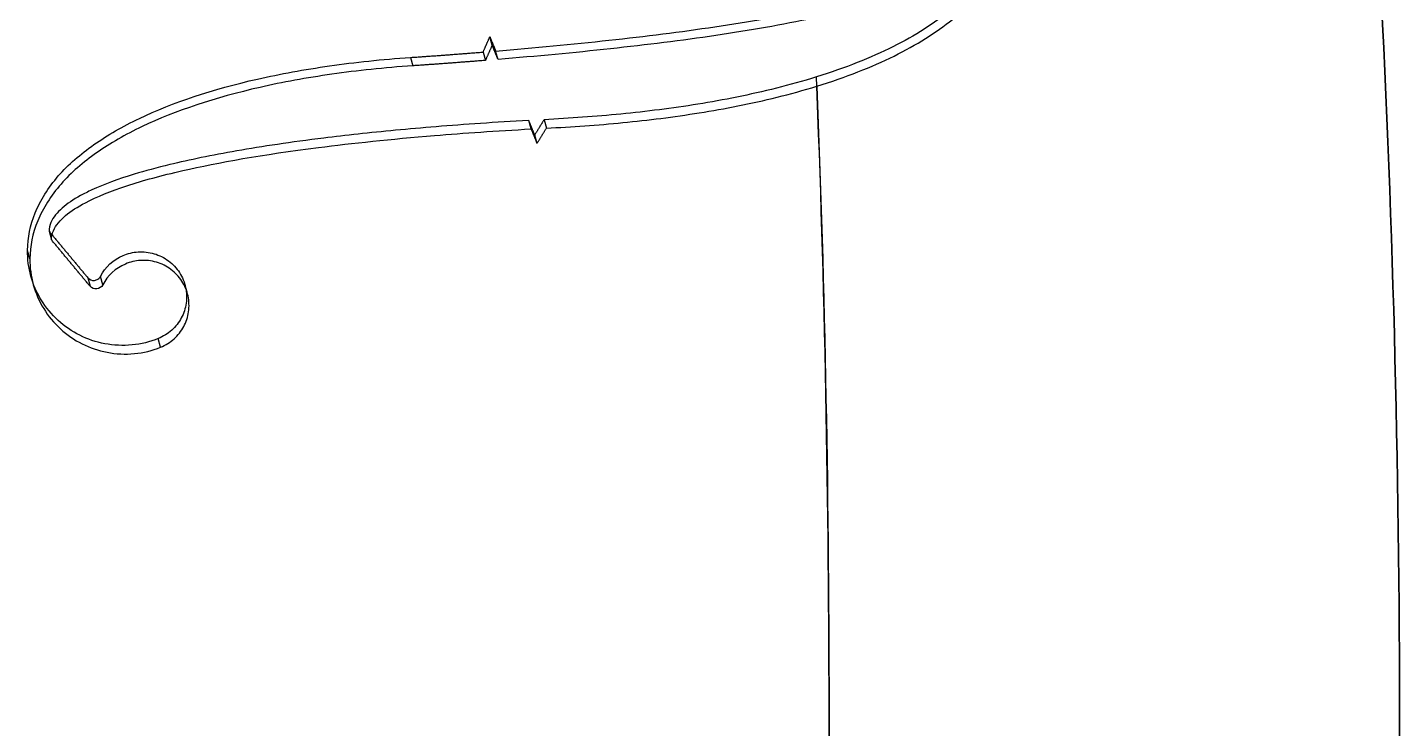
# Model space of a CAD drawing. Header units: millimetres. Extents: x -377 to 377, y -222 to 223.
# Drawn here: x -49.4 to 131.4, y -0.1 to 92.3 of the extents above; entities that cross this region are included whole.
import ezdxf

# ---------------------------------------------------------------- set-up
doc = ezdxf.new("R2010")
doc.units = ezdxf.units.MM
doc.layers.add('TOP_PLATE_ORIENTED', color=7, linetype='CONTINUOUS')

msp = doc.modelspace()

# ---------------------------------------------------------------- linework, layer by layer
at = {"layer": 'TOP_PLATE_ORIENTED'}
for p, q in [((11.83, 89.95, -133.02), (11.52, 91.05, -128.32)), ((11.83, 89.95, -133.02), (11.52, 91.05, -128.32)), ((10.64, 89.04, -127.88), (10.94, 87.94, -132.59)), ((10.64, 89.04, -127.88), (10.94, 87.94, -132.59)), ((12.6, 88.07, -132.5), (12.29, 89.18, -127.79)), ((12.6, 88.07, -132.5), (12.29, 89.18, -127.79)), ((1.05, 88.33, -128.39), (1.36, 87.23, -133.08)), ((1.05, 88.33, -128.39), (1.36, 87.23, -133.08)), ((16.96, 78.91, -130.25), (16.65, 80.03, -125.49)), ((16.96, 78.91, -130.25), (16.65, 80.03, -125.49)), ((18.66, 80.13, -125.39), (18.97, 79.02, -130.16)), ((18.66, 80.13, -125.39), (18.97, 79.02, -130.16)), ((17.74, 76.99, -129.84), (17.43, 78.11, -125.07)), ((17.74, 76.99, -129.84), (17.43, 78.11, -125.07)), ((-46.54, 65.43, -124.41), (-46.23, 64.31, -129.19)), ((-46.54, 65.43, -124.41), (-46.23, 64.31, -129.19)), ((-49.06, 61.79, -128.72), (-49.38, 62.92, -123.93)), ((-49.06, 61.79, -128.72), (-49.38, 62.92, -123.93)), ((-41.45, 59.32, -123.23), (-41.14, 58.19, -128.03)), ((-41.45, 59.32, -123.23), (-41.14, 58.19, -128.03)), ((-39.47, 58.37, -128.04), (-39.78, 59.5, -123.24)), ((-39.47, 58.37, -128.04), (-39.78, 59.5, -123.24)), ((-31.85, 50.16, -126.67), (-32.17, 51.3, -121.83)), ((-31.85, 50.16, -126.67), (-32.17, 51.3, -121.83))]:
    msp.add_line(p, q, dxfattribs=at)
for points, knots in [([(120.44, 187.83, -140.61), (124.08, 163.34, -135.72), (126.81, 133.91, -131.76), (128.63, 101.77, -129.07), (130.45, 69.63, -126.38), (131.36, 34.78, -124.97), (131.36, -0.07, -124.97), (131.36, -34.91, -124.97), (130.45, -69.76, -126.38), (128.63, -101.9, -129.07), (126.81, -134.04, -131.76), (124.08, -163.47, -135.72), (120.44, -187.97, -140.61)], [0, 0, 0, 0, 0.25, 0.25, 0.25, 0.5, 0.5, 0.5, 0.75, 0.75, 0.75, 1, 1, 1, 1]), ([(120.44, 187.83, -140.61), (124.08, 163.34, -135.72), (126.81, 133.91, -131.76), (128.63, 101.77, -129.07), (130.45, 69.63, -126.38), (131.36, 34.78, -124.97), (131.36, -0.07, -124.97), (131.36, -34.91, -124.97), (130.45, -69.76, -126.38), (128.63, -101.9, -129.07), (126.81, -134.04, -131.76), (124.08, -163.47, -135.72), (120.44, -187.97, -140.61)], [0, 0, 0, 0, 0.25, 0.25, 0.25, 0.5, 0.5, 0.5, 0.75, 0.75, 0.75, 1, 1, 1, 1]), ([(120.44, -187.97, -135.61), (124.08, -163.47, -130.72), (126.81, -134.04, -126.76), (128.63, -101.9, -124.07), (130.45, -69.76, -121.38), (131.36, -34.91, -119.97), (131.36, -0.07, -119.97), (131.36, 34.78, -119.97), (130.45, 69.63, -121.38), (128.63, 101.77, -124.07), (126.81, 133.91, -126.76), (124.08, 163.34, -130.72), (120.44, 187.83, -135.61)], [0, 0, 0, 0, 0.25, 0.25, 0.25, 0.5, 0.5, 0.5, 0.75, 0.75, 0.75, 1, 1, 1, 1]), ([(120.44, -187.97, -135.61), (124.08, -163.47, -130.72), (126.81, -134.04, -126.76), (128.63, -101.9, -124.07), (130.45, -69.76, -121.38), (131.36, -34.91, -119.97), (131.36, -0.07, -119.97), (131.36, 34.78, -119.97), (130.45, 69.63, -121.38), (128.63, 101.77, -124.07), (126.81, 133.91, -126.76), (124.08, 163.34, -130.72), (120.44, 187.83, -135.61)], [0, 0, 0, 0, 0.25, 0.25, 0.25, 0.5, 0.5, 0.5, 0.75, 0.75, 0.75, 1, 1, 1, 1]), ([(81.25, 111.83, -126.34), (81.24, 110.47, -126.16), (81.11, 109.14, -125.98), (80.85, 107.84, -125.82), (80.58, 106.54, -125.66), (80.19, 105.27, -125.51), (79.68, 104.05, -125.38), (79.17, 102.83, -125.24), (78.55, 101.67, -125.12), (77.81, 100.55, -125.01), (77.07, 99.44, -124.9), (76.22, 98.37, -124.8), (75.29, 97.38, -124.72), (73.43, 95.39, -124.55), (71.26, 93.65, -124.42), (68.72, 92.04, -124.33), (67.45, 91.24, -124.29), (66.09, 90.47, -124.25), (64.62, 89.74, -124.22), (63.16, 89.01, -124.2), (61.59, 88.32, -124.18), (59.91, 87.65, -124.18), (58.24, 86.99, -124.17), (56.45, 86.36, -124.18), (54.54, 85.76, -124.2)], [0, 0, 0, 0, 0.111111, 0.111111, 0.111111, 0.222222, 0.222222, 0.222222, 0.333333, 0.333333, 0.333333, 0.444444, 0.444444, 0.444444, 0.666667, 0.666667, 0.666667, 0.777778, 0.777778, 0.777778, 0.888889, 0.888889, 0.888889, 1, 1, 1, 1]), ([(81.25, 111.83, -126.34), (81.24, 110.47, -126.16), (81.11, 109.14, -125.98), (80.85, 107.84, -125.82), (80.58, 106.54, -125.66), (80.19, 105.27, -125.51), (79.68, 104.05, -125.38), (79.17, 102.83, -125.24), (78.55, 101.67, -125.12), (77.81, 100.55, -125.01), (77.07, 99.44, -124.9), (76.22, 98.37, -124.8), (75.29, 97.38, -124.72), (73.43, 95.39, -124.55), (71.26, 93.65, -124.42), (68.72, 92.04, -124.33), (67.45, 91.24, -124.29), (66.09, 90.47, -124.25), (64.62, 89.74, -124.22), (63.16, 89.01, -124.2), (61.59, 88.32, -124.18), (59.91, 87.65, -124.18), (58.24, 86.99, -124.17), (56.45, 86.36, -124.18), (54.54, 85.76, -124.2)], [0, 0, 0, 0, 0.111111, 0.111111, 0.111111, 0.222222, 0.222222, 0.222222, 0.333333, 0.333333, 0.333333, 0.444444, 0.444444, 0.444444, 0.666667, 0.666667, 0.666667, 0.777778, 0.777778, 0.777778, 0.888889, 0.888889, 0.888889, 1, 1, 1, 1]), ([(54.59, 84.54, -129.03), (56.52, 85.14, -129.01), (58.32, 85.77, -129.01), (60.02, 86.43, -129.01), (61.71, 87.1, -129.02), (63.29, 87.79, -129.03), (64.77, 88.52, -129.06), (67.72, 89.99, -129.11), (70.28, 91.58, -129.21), (72.48, 93.35, -129.33), (73.58, 94.24, -129.4), (74.6, 95.17, -129.47), (75.54, 96.17, -129.56), (76.48, 97.17, -129.64), (77.34, 98.23, -129.74), (78.08, 99.35, -129.85), (78.83, 100.47, -129.96), (79.46, 101.65, -130.08), (79.98, 102.87, -130.21), (80.49, 104.1, -130.34), (80.89, 105.37, -130.49), (81.15, 106.68, -130.65), (81.42, 107.99, -130.81), (81.56, 109.33, -130.98), (81.57, 110.7, -131.17)], [0, 0, 0, 0, 0.111111, 0.111111, 0.111111, 0.222222, 0.222222, 0.222222, 0.444444, 0.444444, 0.444444, 0.555556, 0.555556, 0.555556, 0.666667, 0.666667, 0.666667, 0.777778, 0.777778, 0.777778, 0.888889, 0.888889, 0.888889, 1, 1, 1, 1]), ([(54.59, 84.54, -129.03), (56.52, 85.14, -129.01), (58.32, 85.77, -129.01), (60.02, 86.43, -129.01), (61.71, 87.1, -129.02), (63.29, 87.79, -129.03), (64.77, 88.52, -129.06), (67.72, 89.99, -129.11), (70.28, 91.58, -129.21), (72.48, 93.35, -129.33), (73.58, 94.24, -129.4), (74.6, 95.17, -129.47), (75.54, 96.17, -129.56), (76.48, 97.17, -129.64), (77.34, 98.23, -129.74), (78.08, 99.35, -129.85), (78.83, 100.47, -129.96), (79.46, 101.65, -130.08), (79.98, 102.87, -130.21), (80.49, 104.1, -130.34), (80.89, 105.37, -130.49), (81.15, 106.68, -130.65), (81.42, 107.99, -130.81), (81.56, 109.33, -130.98), (81.57, 110.7, -131.17)], [0, 0, 0, 0, 0.111111, 0.111111, 0.111111, 0.222222, 0.222222, 0.222222, 0.444444, 0.444444, 0.444444, 0.555556, 0.555556, 0.555556, 0.666667, 0.666667, 0.666667, 0.777778, 0.777778, 0.777778, 0.888889, 0.888889, 0.888889, 1, 1, 1, 1]), ([(12.29, 89.18, -127.79), (17.42, 89.6, -127.51), (22.4, 90.07, -127.21), (27.21, 90.6, -126.94), (32.02, 91.12, -126.66), (36.67, 91.7, -126.4), (41.16, 92.37, -126.16), (45.65, 93.03, -125.93), (49.98, 93.79, -125.73), (54.14, 94.7, -125.56)], [0, 0, 0, 0, 0.333333, 0.333333, 0.333333, 0.666667, 0.666667, 0.666667, 1, 1, 1, 1]), ([(12.29, 89.18, -127.79), (17.42, 89.6, -127.51), (22.4, 90.07, -127.21), (27.21, 90.6, -126.94), (32.02, 91.12, -126.66), (36.67, 91.7, -126.4), (41.16, 92.37, -126.16), (45.65, 93.03, -125.93), (49.98, 93.79, -125.73), (54.14, 94.7, -125.56)], [0, 0, 0, 0, 0.333333, 0.333333, 0.333333, 0.666667, 0.666667, 0.666667, 1, 1, 1, 1]), ([(54.2, 93.51, -130.37), (50.05, 92.62, -130.53), (45.74, 91.88, -130.72), (41.28, 91.22, -130.95), (36.81, 90.56, -131.17), (32.18, 89.99, -131.42), (27.4, 89.47, -131.69), (22.62, 88.95, -131.95), (17.69, 88.49, -132.23), (12.6, 88.07, -132.5)], [0, 0, 0, 0, 0.333333, 0.333333, 0.333333, 0.666667, 0.666667, 0.666667, 1, 1, 1, 1]), ([(54.2, 93.51, -130.37), (50.05, 92.62, -130.53), (45.74, 91.88, -130.72), (41.28, 91.22, -130.95), (36.81, 90.56, -131.17), (32.18, 89.99, -131.42), (27.4, 89.47, -131.69), (22.62, 88.95, -131.95), (17.69, 88.49, -132.23), (12.6, 88.07, -132.5)], [0, 0, 0, 0, 0.333333, 0.333333, 0.333333, 0.666667, 0.666667, 0.666667, 1, 1, 1, 1]), ([(-49.38, 62.92, -123.93), (-49.35, 64.59, -124.25), (-49.05, 66.21, -124.57), (-48.37, 67.87, -124.91), (-47.69, 69.52, -125.26), (-46.63, 71.2, -125.62), (-45.32, 72.72, -125.97), (-44, 74.24, -126.31), (-42.42, 75.59, -126.63), (-40.63, 76.85, -126.92), (-38.84, 78.1, -127.22), (-36.84, 79.25, -127.49), (-34.63, 80.3, -127.74), (-30.22, 82.41, -128.22), (-25.01, 84.13, -128.58), (-19.07, 85.49, -128.72), (-16.1, 86.16, -128.79), (-12.94, 86.74, -128.8), (-9.59, 87.22, -128.75), (-6.23, 87.7, -128.69), (-2.68, 88.08, -128.57), (1.05, 88.33, -128.39)], [0, 0, 0, 0, 0.125, 0.125, 0.125, 0.25, 0.25, 0.25, 0.375, 0.375, 0.375, 0.5, 0.5, 0.5, 0.75, 0.75, 0.75, 0.875, 0.875, 0.875, 1, 1, 1, 1]), ([(-49.38, 62.92, -123.93), (-49.35, 64.59, -124.25), (-49.05, 66.21, -124.57), (-48.37, 67.87, -124.91), (-47.69, 69.52, -125.26), (-46.63, 71.2, -125.62), (-45.32, 72.72, -125.97), (-44, 74.24, -126.31), (-42.42, 75.59, -126.63), (-40.63, 76.85, -126.92), (-38.84, 78.1, -127.22), (-36.84, 79.25, -127.49), (-34.63, 80.3, -127.74), (-30.22, 82.41, -128.22), (-25.01, 84.13, -128.58), (-19.07, 85.49, -128.72), (-16.1, 86.16, -128.79), (-12.94, 86.74, -128.8), (-9.59, 87.22, -128.75), (-6.23, 87.7, -128.69), (-2.68, 88.08, -128.57), (1.05, 88.33, -128.39)], [0, 0, 0, 0, 0.125, 0.125, 0.125, 0.25, 0.25, 0.25, 0.375, 0.375, 0.375, 0.5, 0.5, 0.5, 0.75, 0.75, 0.75, 0.875, 0.875, 0.875, 1, 1, 1, 1]), ([(1.36, 87.23, -133.08), (-2.38, 86.98, -133.26), (-5.93, 86.6, -133.37), (-9.28, 86.12, -133.43), (-12.63, 85.64, -133.48), (-15.79, 85.07, -133.47), (-18.75, 84.39, -133.4), (-24.68, 83.04, -133.27), (-29.88, 81.32, -132.92), (-34.29, 79.22, -132.45), (-36.49, 78.17, -132.21), (-38.49, 77.02, -131.94), (-40.28, 75.77, -131.65), (-42.06, 74.52, -131.37), (-43.64, 73.17, -131.06), (-44.96, 71.66, -130.72), (-46.28, 70.14, -130.39), (-47.35, 68.46, -130.03), (-48.04, 66.8, -129.69), (-48.73, 65.14, -129.35), (-49.04, 63.49, -129.04), (-49.06, 61.79, -128.72)], [0, 0, 0, 0, 0.125, 0.125, 0.125, 0.25, 0.25, 0.25, 0.5, 0.5, 0.5, 0.625, 0.625, 0.625, 0.75, 0.75, 0.75, 0.875, 0.875, 0.875, 1, 1, 1, 1]), ([(1.36, 87.23, -133.08), (-2.38, 86.98, -133.26), (-5.93, 86.6, -133.37), (-9.28, 86.12, -133.43), (-12.63, 85.64, -133.48), (-15.79, 85.07, -133.47), (-18.75, 84.39, -133.4), (-24.68, 83.04, -133.27), (-29.88, 81.32, -132.92), (-34.29, 79.22, -132.45), (-36.49, 78.17, -132.21), (-38.49, 77.02, -131.94), (-40.28, 75.77, -131.65), (-42.06, 74.52, -131.37), (-43.64, 73.17, -131.06), (-44.96, 71.66, -130.72), (-46.28, 70.14, -130.39), (-47.35, 68.46, -130.03), (-48.04, 66.8, -129.69), (-48.73, 65.14, -129.35), (-49.04, 63.49, -129.04), (-49.06, 61.79, -128.72)], [0, 0, 0, 0, 0.125, 0.125, 0.125, 0.25, 0.25, 0.25, 0.5, 0.5, 0.5, 0.625, 0.625, 0.625, 0.75, 0.75, 0.75, 0.875, 0.875, 0.875, 1, 1, 1, 1]), ([(54.54, 85.76, -124.2), (52.77, 85.21, -124.23), (51.01, 84.72, -124.25), (49.27, 84.28, -124.29), (45.77, 83.41, -124.36), (42.33, 82.73, -124.45), (38.93, 82.18, -124.56), (35.53, 81.63, -124.67), (32.17, 81.21, -124.8), (28.8, 80.88, -124.94), (25.44, 80.55, -125.07), (22.07, 80.31, -125.23), (18.66, 80.13, -125.39)], [0, 0, 0, 0, 0.142857, 0.142857, 0.142857, 0.428571, 0.428571, 0.428571, 0.714286, 0.714286, 0.714286, 1, 1, 1, 1]), ([(54.54, 85.76, -124.2), (52.77, 85.21, -124.23), (51.01, 84.72, -124.25), (49.27, 84.28, -124.29), (45.77, 83.41, -124.36), (42.33, 82.73, -124.45), (38.93, 82.18, -124.56), (35.53, 81.63, -124.67), (32.17, 81.21, -124.8), (28.8, 80.88, -124.94), (25.44, 80.55, -125.07), (22.07, 80.31, -125.23), (18.66, 80.13, -125.39)], [0, 0, 0, 0, 0.142857, 0.142857, 0.142857, 0.428571, 0.428571, 0.428571, 0.714286, 0.714286, 0.714286, 1, 1, 1, 1]), ([(54.54, -85.89, -124.2), (55.65, -59.46, -120.44), (56.21, -29.77, -118.45), (56.21, -0.07, -118.45), (56.21, 29.63, -118.45), (55.65, 59.33, -120.44), (54.54, 85.76, -124.2)], [0, 0, 0, 0, 0.5, 0.5, 0.5, 1, 1, 1, 1]), ([(54.54, -85.89, -124.2), (55.65, -59.46, -120.44), (56.21, -29.77, -118.45), (56.21, -0.07, -118.45), (56.21, 29.63, -118.45), (55.65, 59.33, -120.44), (54.54, 85.76, -124.2)], [0, 0, 0, 0, 0.5, 0.5, 0.5, 1, 1, 1, 1]), ([(18.97, 79.02, -130.16), (20.66, 79.1, -130.08), (22.35, 79.2, -130), (24.03, 79.32, -129.93), (27.38, 79.57, -129.78), (30.72, 79.89, -129.65), (34.07, 80.31, -129.53), (37.42, 80.74, -129.41), (40.79, 81.27, -129.31), (44.2, 81.95, -129.22), (47.62, 82.63, -129.14), (51.09, 83.46, -129.07), (54.59, 84.54, -129.03)], [0, 0, 0, 0, 0.142857, 0.142857, 0.142857, 0.428571, 0.428571, 0.428571, 0.714286, 0.714286, 0.714286, 1, 1, 1, 1]), ([(18.97, 79.02, -130.16), (20.66, 79.1, -130.08), (22.35, 79.2, -130), (24.03, 79.32, -129.93), (27.38, 79.57, -129.78), (30.72, 79.89, -129.65), (34.07, 80.31, -129.53), (37.42, 80.74, -129.41), (40.79, 81.27, -129.31), (44.2, 81.95, -129.22), (47.62, 82.63, -129.14), (51.09, 83.46, -129.07), (54.59, 84.54, -129.03)], [0, 0, 0, 0, 0.142857, 0.142857, 0.142857, 0.428571, 0.428571, 0.428571, 0.714286, 0.714286, 0.714286, 1, 1, 1, 1]), ([(54.59, 84.54, -129.03), (55.67, 58.43, -125.38), (56.21, 29.18, -123.45), (56.21, -0.07, -123.45), (56.21, -29.31, -123.45), (55.67, -58.56, -125.38), (54.59, -84.68, -129.03)], [0, 0, 0, 0, 0.5, 0.5, 0.5, 1, 1, 1, 1]), ([(54.59, 84.54, -129.03), (55.67, 58.43, -125.38), (56.21, 29.18, -123.45), (56.21, -0.07, -123.45), (56.21, -29.31, -123.45), (55.67, -58.56, -125.38), (54.59, -84.68, -129.03)], [0, 0, 0, 0, 0.5, 0.5, 0.5, 1, 1, 1, 1]), ([(16.65, 80.03, -125.49), (14.44, 79.91, -125.59), (12.33, 79.78, -125.68), (10.3, 79.64, -125.77), (6.23, 79.37, -125.94), (2.52, 79.06, -126.06), (-0.9, 78.74, -126.16), (-4.33, 78.41, -126.25), (-7.46, 78.07, -126.31), (-10.35, 77.71, -126.35), (-14.68, 77.17, -126.4), (-18.45, 76.61, -126.39), (-21.79, 76.02, -126.35), (-25.13, 75.44, -126.31), (-28.04, 74.84, -126.23), (-30.62, 74.22, -126.14), (-32.33, 73.81, -126.07), (-33.89, 73.38, -126), (-35.32, 72.95, -125.92), (-37.45, 72.3, -125.8), (-39.29, 71.62, -125.67), (-40.89, 70.89, -125.52), (-41.43, 70.64, -125.47), (-41.93, 70.39, -125.42), (-42.4, 70.13, -125.37), (-43.35, 69.61, -125.26), (-44.16, 69.07, -125.15), (-44.82, 68.5, -125.03), (-45.14, 68.21, -124.97), (-45.43, 67.9, -124.91), (-45.69, 67.58, -124.84), (-45.94, 67.27, -124.78), (-46.16, 66.94, -124.71), (-46.3, 66.58, -124.64), (-46.45, 66.22, -124.57), (-46.53, 65.84, -124.49), (-46.54, 65.43, -124.41)], [0, 0, 0, 0, 0.045455, 0.045455, 0.045455, 0.136364, 0.136364, 0.136364, 0.227273, 0.227273, 0.227273, 0.363636, 0.363636, 0.363636, 0.5, 0.5, 0.5, 0.590909, 0.590909, 0.590909, 0.727273, 0.727273, 0.727273, 0.772727, 0.772727, 0.772727, 0.863636, 0.863636, 0.863636, 0.909091, 0.909091, 0.909091, 0.954545, 0.954545, 0.954545, 1, 1, 1, 1]), ([(16.65, 80.03, -125.49), (14.44, 79.91, -125.59), (12.33, 79.78, -125.68), (10.3, 79.64, -125.77), (6.23, 79.37, -125.94), (2.52, 79.06, -126.06), (-0.9, 78.74, -126.16), (-4.33, 78.41, -126.25), (-7.46, 78.07, -126.31), (-10.35, 77.71, -126.35), (-14.68, 77.17, -126.4), (-18.45, 76.61, -126.39), (-21.79, 76.02, -126.35), (-25.13, 75.44, -126.31), (-28.04, 74.84, -126.23), (-30.62, 74.22, -126.14), (-32.33, 73.81, -126.07), (-33.89, 73.38, -126), (-35.32, 72.95, -125.92), (-37.45, 72.3, -125.8), (-39.29, 71.62, -125.67), (-40.89, 70.89, -125.52), (-41.43, 70.64, -125.47), (-41.93, 70.39, -125.42), (-42.4, 70.13, -125.37), (-43.35, 69.61, -125.26), (-44.16, 69.07, -125.15), (-44.82, 68.5, -125.03), (-45.14, 68.21, -124.97), (-45.43, 67.9, -124.91), (-45.69, 67.58, -124.84), (-45.94, 67.27, -124.78), (-46.16, 66.94, -124.71), (-46.3, 66.58, -124.64), (-46.45, 66.22, -124.57), (-46.53, 65.84, -124.49), (-46.54, 65.43, -124.41)], [0, 0, 0, 0, 0.045455, 0.045455, 0.045455, 0.136364, 0.136364, 0.136364, 0.227273, 0.227273, 0.227273, 0.363636, 0.363636, 0.363636, 0.5, 0.5, 0.5, 0.590909, 0.590909, 0.590909, 0.727273, 0.727273, 0.727273, 0.772727, 0.772727, 0.772727, 0.863636, 0.863636, 0.863636, 0.909091, 0.909091, 0.909091, 0.954545, 0.954545, 0.954545, 1, 1, 1, 1]), ([(-46.23, 64.31, -129.19), (-46.22, 64.74, -129.27), (-46.14, 65.14, -129.35), (-45.97, 65.51, -129.42), (-45.81, 65.88, -129.49), (-45.58, 66.22, -129.56), (-45.31, 66.55, -129.63), (-45.04, 66.88, -129.69), (-44.72, 67.2, -129.76), (-44.37, 67.5, -129.82), (-43.66, 68.1, -129.94), (-42.78, 68.66, -130.05), (-41.75, 69.2, -130.16), (-40.21, 70.01, -130.32), (-38.4, 70.73, -130.46), (-36.29, 71.43, -130.59), (-34.18, 72.12, -130.72), (-31.74, 72.79, -130.83), (-28.92, 73.43, -130.92), (-24.21, 74.51, -131.07), (-18.45, 75.53, -131.16), (-11.05, 76.47, -131.09), (-6.6, 77.04, -131.05), (-1.56, 77.57, -130.94), (4.24, 78.05, -130.75), (6.18, 78.21, -130.69), (8.2, 78.36, -130.61), (10.32, 78.51, -130.53), (12.44, 78.65, -130.45), (14.65, 78.79, -130.35), (16.96, 78.91, -130.25)], [0, 0, 0, 0, 0.047619, 0.047619, 0.047619, 0.095238, 0.095238, 0.095238, 0.142857, 0.142857, 0.142857, 0.238095, 0.238095, 0.238095, 0.380952, 0.380952, 0.380952, 0.52381, 0.52381, 0.52381, 0.761905, 0.761905, 0.761905, 0.904762, 0.904762, 0.904762, 0.952381, 0.952381, 0.952381, 1, 1, 1, 1]), ([(-46.23, 64.31, -129.19), (-46.22, 64.74, -129.27), (-46.14, 65.14, -129.35), (-45.97, 65.51, -129.42), (-45.81, 65.88, -129.49), (-45.58, 66.22, -129.56), (-45.31, 66.55, -129.63), (-45.04, 66.88, -129.69), (-44.72, 67.2, -129.76), (-44.37, 67.5, -129.82), (-43.66, 68.1, -129.94), (-42.78, 68.66, -130.05), (-41.75, 69.2, -130.16), (-40.21, 70.01, -130.32), (-38.4, 70.73, -130.46), (-36.29, 71.43, -130.59), (-34.18, 72.12, -130.72), (-31.74, 72.79, -130.83), (-28.92, 73.43, -130.92), (-24.21, 74.51, -131.07), (-18.45, 75.53, -131.16), (-11.05, 76.47, -131.09), (-6.6, 77.04, -131.05), (-1.56, 77.57, -130.94), (4.24, 78.05, -130.75), (6.18, 78.21, -130.69), (8.2, 78.36, -130.61), (10.32, 78.51, -130.53), (12.44, 78.65, -130.45), (14.65, 78.79, -130.35), (16.96, 78.91, -130.25)], [0, 0, 0, 0, 0.047619, 0.047619, 0.047619, 0.095238, 0.095238, 0.095238, 0.142857, 0.142857, 0.142857, 0.238095, 0.238095, 0.238095, 0.380952, 0.380952, 0.380952, 0.52381, 0.52381, 0.52381, 0.761905, 0.761905, 0.761905, 0.904762, 0.904762, 0.904762, 0.952381, 0.952381, 0.952381, 1, 1, 1, 1]), ([(-32.17, 51.3, -121.83), (-33.26, 50.86, -121.78), (-34.42, 50.57, -121.75), (-35.61, 50.46, -121.75), (-36.8, 50.34, -121.75), (-38.03, 50.4, -121.77), (-39.19, 50.62, -121.81), (-40.36, 50.84, -121.85), (-41.46, 51.22, -121.92), (-42.49, 51.74, -122), (-43.52, 52.26, -122.09), (-44.49, 52.91, -122.2), (-45.34, 53.7, -122.33), (-46.2, 54.49, -122.45), (-46.96, 55.4, -122.61), (-47.56, 56.39, -122.77), (-48.17, 57.37, -122.94), (-48.63, 58.43, -123.12), (-48.93, 59.53, -123.32), (-49.24, 60.63, -123.51), (-49.39, 61.78, -123.72), (-49.38, 62.92, -123.93)], [0, 0, 0, 0, 0.142857, 0.142857, 0.142857, 0.285714, 0.285714, 0.285714, 0.428571, 0.428571, 0.428571, 0.571429, 0.571429, 0.571429, 0.714286, 0.714286, 0.714286, 0.857143, 0.857143, 0.857143, 1, 1, 1, 1]), ([(-32.17, 51.3, -121.83), (-33.26, 50.86, -121.78), (-34.42, 50.57, -121.75), (-35.61, 50.46, -121.75), (-36.8, 50.34, -121.75), (-38.03, 50.4, -121.77), (-39.19, 50.62, -121.81), (-40.36, 50.84, -121.85), (-41.46, 51.22, -121.92), (-42.49, 51.74, -122), (-43.52, 52.26, -122.09), (-44.49, 52.91, -122.2), (-45.34, 53.7, -122.33), (-46.2, 54.49, -122.45), (-46.96, 55.4, -122.61), (-47.56, 56.39, -122.77), (-48.17, 57.37, -122.94), (-48.63, 58.43, -123.12), (-48.93, 59.53, -123.32), (-49.24, 60.63, -123.51), (-49.39, 61.78, -123.72), (-49.38, 62.92, -123.93)], [0, 0, 0, 0, 0.142857, 0.142857, 0.142857, 0.285714, 0.285714, 0.285714, 0.428571, 0.428571, 0.428571, 0.571429, 0.571429, 0.571429, 0.714286, 0.714286, 0.714286, 0.857143, 0.857143, 0.857143, 1, 1, 1, 1]), ([(-49.06, 61.79, -128.72), (-49.08, 60.65, -128.51), (-48.93, 59.51, -128.31), (-48.62, 58.4, -128.12), (-48.32, 57.3, -127.93), (-47.86, 56.25, -127.75), (-47.25, 55.26, -127.59), (-46.65, 54.27, -127.42), (-45.9, 53.36, -127.28), (-45.04, 52.57, -127.15), (-44.18, 51.79, -127.03), (-43.22, 51.13, -126.92), (-42.19, 50.61, -126.84), (-41.16, 50.09, -126.75), (-40.06, 49.71, -126.69), (-38.89, 49.49, -126.65), (-37.72, 49.27, -126.6), (-36.49, 49.21, -126.58), (-35.3, 49.32, -126.59), (-34.11, 49.44, -126.59), (-32.95, 49.72, -126.62), (-31.85, 50.16, -126.67)], [0, 0, 0, 0, 0.142857, 0.142857, 0.142857, 0.285714, 0.285714, 0.285714, 0.428571, 0.428571, 0.428571, 0.571429, 0.571429, 0.571429, 0.714286, 0.714286, 0.714286, 0.857143, 0.857143, 0.857143, 1, 1, 1, 1]), ([(-49.06, 61.79, -128.72), (-49.08, 60.65, -128.51), (-48.93, 59.51, -128.31), (-48.62, 58.4, -128.12), (-48.32, 57.3, -127.93), (-47.86, 56.25, -127.75), (-47.25, 55.26, -127.59), (-46.65, 54.27, -127.42), (-45.9, 53.36, -127.28), (-45.04, 52.57, -127.15), (-44.18, 51.79, -127.03), (-43.22, 51.13, -126.92), (-42.19, 50.61, -126.84), (-41.16, 50.09, -126.75), (-40.06, 49.71, -126.69), (-38.89, 49.49, -126.65), (-37.72, 49.27, -126.6), (-36.49, 49.21, -126.58), (-35.3, 49.32, -126.59), (-34.11, 49.44, -126.59), (-32.95, 49.72, -126.62), (-31.85, 50.16, -126.67)], [0, 0, 0, 0, 0.142857, 0.142857, 0.142857, 0.285714, 0.285714, 0.285714, 0.428571, 0.428571, 0.428571, 0.571429, 0.571429, 0.571429, 0.714286, 0.714286, 0.714286, 0.857143, 0.857143, 0.857143, 1, 1, 1, 1]), ([(-39.78, 59.5, -123.24), (-39.15, 60.73, -123.45), (-38.07, 61.72, -123.62), (-36.8, 62.25, -123.71), (-36.17, 62.52, -123.75), (-35.49, 62.68, -123.77), (-34.79, 62.72, -123.77), (-34.1, 62.76, -123.77), (-33.38, 62.68, -123.75), (-32.7, 62.48, -123.7), (-32.02, 62.28, -123.65), (-31.37, 61.96, -123.58), (-30.8, 61.53, -123.5), (-30.23, 61.11, -123.41), (-29.74, 60.58, -123.31), (-29.35, 59.99, -123.2), (-28.97, 59.39, -123.09), (-28.69, 58.72, -122.97), (-28.55, 58.04, -122.85), (-28.4, 57.35, -122.73), (-28.38, 56.64, -122.61), (-28.48, 55.96, -122.5), (-28.58, 55.28, -122.4), (-28.79, 54.62, -122.29), (-29.12, 54.02, -122.21), (-29.44, 53.42, -122.12), (-29.87, 52.87, -122.04), (-30.38, 52.4, -121.98), (-30.9, 51.94, -121.91), (-31.51, 51.56, -121.86), (-32.17, 51.3, -121.83)], [0, 0, 0, 0, 0.181818, 0.181818, 0.181818, 0.272727, 0.272727, 0.272727, 0.363636, 0.363636, 0.363636, 0.454545, 0.454545, 0.454545, 0.545455, 0.545455, 0.545455, 0.636364, 0.636364, 0.636364, 0.727273, 0.727273, 0.727273, 0.818182, 0.818182, 0.818182, 0.909091, 0.909091, 0.909091, 1, 1, 1, 1]), ([(-39.78, 59.5, -123.24), (-39.15, 60.73, -123.45), (-38.07, 61.72, -123.62), (-36.8, 62.25, -123.71), (-36.17, 62.52, -123.75), (-35.49, 62.68, -123.77), (-34.79, 62.72, -123.77), (-34.1, 62.76, -123.77), (-33.38, 62.68, -123.75), (-32.7, 62.48, -123.7), (-32.02, 62.28, -123.65), (-31.37, 61.96, -123.58), (-30.8, 61.53, -123.5), (-30.23, 61.11, -123.41), (-29.74, 60.58, -123.31), (-29.35, 59.99, -123.2), (-28.97, 59.39, -123.09), (-28.69, 58.72, -122.97), (-28.55, 58.04, -122.85), (-28.4, 57.35, -122.73), (-28.38, 56.64, -122.61), (-28.48, 55.96, -122.5), (-28.58, 55.28, -122.4), (-28.79, 54.62, -122.29), (-29.12, 54.02, -122.21), (-29.44, 53.42, -122.12), (-29.87, 52.87, -122.04), (-30.38, 52.4, -121.98), (-30.9, 51.94, -121.91), (-31.51, 51.56, -121.86), (-32.17, 51.3, -121.83)], [0, 0, 0, 0, 0.181818, 0.181818, 0.181818, 0.272727, 0.272727, 0.272727, 0.363636, 0.363636, 0.363636, 0.454545, 0.454545, 0.454545, 0.545455, 0.545455, 0.545455, 0.636364, 0.636364, 0.636364, 0.727273, 0.727273, 0.727273, 0.818182, 0.818182, 0.818182, 0.909091, 0.909091, 0.909091, 1, 1, 1, 1]), ([(-31.85, 50.16, -126.67), (-31.19, 50.43, -126.7), (-30.59, 50.81, -126.74), (-30.07, 51.27, -126.8), (-29.56, 51.73, -126.87), (-29.13, 52.28, -126.94), (-28.8, 52.89, -127.03), (-28.48, 53.49, -127.12), (-28.26, 54.14, -127.21), (-28.16, 54.83, -127.32), (-28.07, 55.51, -127.43), (-28.09, 56.22, -127.54), (-28.23, 56.91, -127.66), (-28.38, 57.6, -127.77), (-28.66, 58.27, -127.89), (-29.04, 58.86, -128), (-29.43, 59.46, -128.11), (-29.92, 59.98, -128.21), (-30.49, 60.41, -128.29), (-31.06, 60.83, -128.37), (-31.71, 61.16, -128.44), (-32.39, 61.36, -128.49), (-33.07, 61.56, -128.53), (-33.79, 61.64, -128.56), (-34.49, 61.59, -128.56), (-35.18, 61.55, -128.56), (-35.86, 61.39, -128.54), (-36.49, 61.12, -128.5), (-37.76, 60.59, -128.41), (-38.84, 59.61, -128.25), (-39.47, 58.37, -128.04)], [0, 0, 0, 0, 0.090909, 0.090909, 0.090909, 0.181818, 0.181818, 0.181818, 0.272727, 0.272727, 0.272727, 0.363636, 0.363636, 0.363636, 0.454545, 0.454545, 0.454545, 0.545455, 0.545455, 0.545455, 0.636364, 0.636364, 0.636364, 0.727273, 0.727273, 0.727273, 0.818182, 0.818182, 0.818182, 1, 1, 1, 1]), ([(-31.85, 50.16, -126.67), (-31.19, 50.43, -126.7), (-30.59, 50.81, -126.74), (-30.07, 51.27, -126.8), (-29.56, 51.73, -126.87), (-29.13, 52.28, -126.94), (-28.8, 52.89, -127.03), (-28.48, 53.49, -127.12), (-28.26, 54.14, -127.21), (-28.16, 54.83, -127.32), (-28.07, 55.51, -127.43), (-28.09, 56.22, -127.54), (-28.23, 56.91, -127.66), (-28.38, 57.6, -127.77), (-28.66, 58.27, -127.89), (-29.04, 58.86, -128), (-29.43, 59.46, -128.11), (-29.92, 59.98, -128.21), (-30.49, 60.41, -128.29), (-31.06, 60.83, -128.37), (-31.71, 61.16, -128.44), (-32.39, 61.36, -128.49), (-33.07, 61.56, -128.53), (-33.79, 61.64, -128.56), (-34.49, 61.59, -128.56), (-35.18, 61.55, -128.56), (-35.86, 61.39, -128.54), (-36.49, 61.12, -128.5), (-37.76, 60.59, -128.41), (-38.84, 59.61, -128.25), (-39.47, 58.37, -128.04)], [0, 0, 0, 0, 0.090909, 0.090909, 0.090909, 0.181818, 0.181818, 0.181818, 0.272727, 0.272727, 0.272727, 0.363636, 0.363636, 0.363636, 0.454545, 0.454545, 0.454545, 0.545455, 0.545455, 0.545455, 0.636364, 0.636364, 0.636364, 0.727273, 0.727273, 0.727273, 0.818182, 0.818182, 0.818182, 1, 1, 1, 1]), ([(-41.45, 59.32, -123.23), (-41.24, 59.07, -123.18), (-40.9, 58.93, -123.15), (-40.57, 58.96, -123.15), (-40.4, 58.98, -123.16), (-40.24, 59.04, -123.17), (-40.1, 59.13, -123.18), (-39.96, 59.23, -123.2), (-39.86, 59.35, -123.22), (-39.78, 59.5, -123.24)], [0, 0, 0, 0, 0.5, 0.5, 0.5, 0.75, 0.75, 0.75, 1, 1, 1, 1]), ([(-41.45, 59.32, -123.23), (-41.24, 59.07, -123.18), (-40.9, 58.93, -123.15), (-40.57, 58.96, -123.15), (-40.4, 58.98, -123.16), (-40.24, 59.04, -123.17), (-40.1, 59.13, -123.18), (-39.96, 59.23, -123.2), (-39.86, 59.35, -123.22), (-39.78, 59.5, -123.24)], [0, 0, 0, 0, 0.5, 0.5, 0.5, 0.75, 0.75, 0.75, 1, 1, 1, 1]), ([(-39.47, 58.37, -128.04), (-39.61, 58.08, -127.99), (-39.92, 57.87, -127.96), (-40.25, 57.84, -127.96), (-40.59, 57.8, -127.95), (-40.93, 57.94, -127.98), (-41.14, 58.19, -128.03)], [0, 0, 0, 0, 0.5, 0.5, 0.5, 1, 1, 1, 1]), ([(-39.47, 58.37, -128.04), (-39.61, 58.08, -127.99), (-39.92, 57.87, -127.96), (-40.25, 57.84, -127.96), (-40.59, 57.8, -127.95), (-40.93, 57.94, -127.98), (-41.14, 58.19, -128.03)], [0, 0, 0, 0, 0.5, 0.5, 0.5, 1, 1, 1, 1])]:
    msp.add_open_spline(points, degree=3, knots=knots, dxfattribs=at)
for points in [[(10.64, 89.04, -127.88), (11.08, 90.05, -128.1), (11.52, 91.05, -128.32)], [(10.64, 89.04, -127.88), (11.08, 90.05, -128.1), (11.52, 91.05, -128.32)], [(11.52, 91.05, -128.32), (11.91, 90.12, -128.05), (12.29, 89.18, -127.79)], [(11.52, 91.05, -128.32), (11.91, 90.12, -128.05), (12.29, 89.18, -127.79)], [(1.05, 88.33, -128.39), (5.78, 88.65, -128.15), (10.64, 89.04, -127.88)], [(1.05, 88.33, -128.39), (5.78, 88.65, -128.15), (10.64, 89.04, -127.88)], [(11.83, 89.95, -133.02), (11.38, 88.94, -132.8), (10.94, 87.94, -132.59)], [(11.83, 89.95, -133.02), (11.38, 88.94, -132.8), (10.94, 87.94, -132.59)], [(12.6, 88.07, -132.5), (12.21, 89.02, -132.76), (11.83, 89.95, -133.02)], [(12.6, 88.07, -132.5), (12.21, 89.02, -132.76), (11.83, 89.95, -133.02)], [(10.94, 87.94, -132.59), (6.08, 87.55, -132.85), (1.36, 87.23, -133.08)], [(10.94, 87.94, -132.59), (6.08, 87.55, -132.85), (1.36, 87.23, -133.08)], [(17.43, 78.11, -125.07), (17.04, 79.08, -125.27), (16.65, 80.03, -125.49)], [(17.43, 78.11, -125.07), (17.04, 79.08, -125.27), (16.65, 80.03, -125.49)], [(18.66, 80.13, -125.39), (18.05, 79.13, -125.23), (17.43, 78.11, -125.07)], [(18.66, 80.13, -125.39), (18.05, 79.13, -125.23), (17.43, 78.11, -125.07)], [(16.96, 78.91, -130.25), (17.35, 77.96, -130.04), (17.74, 76.99, -129.84)], [(16.96, 78.91, -130.25), (17.35, 77.96, -130.04), (17.74, 76.99, -129.84)], [(17.74, 76.99, -129.84), (18.36, 78.01, -130), (18.97, 79.02, -130.16)], [(17.74, 76.99, -129.84), (18.36, 78.01, -130), (18.97, 79.02, -130.16)], [(-46.54, 65.43, -124.41), (-43.97, 62.36, -123.78), (-41.45, 59.32, -123.23)], [(-46.54, 65.43, -124.41), (-43.97, 62.36, -123.78), (-41.45, 59.32, -123.23)], [(-41.14, 58.19, -128.03), (-43.66, 61.23, -128.57), (-46.23, 64.31, -129.19)], [(-41.14, 58.19, -128.03), (-43.66, 61.23, -128.57), (-46.23, 64.31, -129.19)]]:
    msp.add_open_spline(points, degree=2, dxfattribs=at)

doc.saveas('drawing.dxf')
